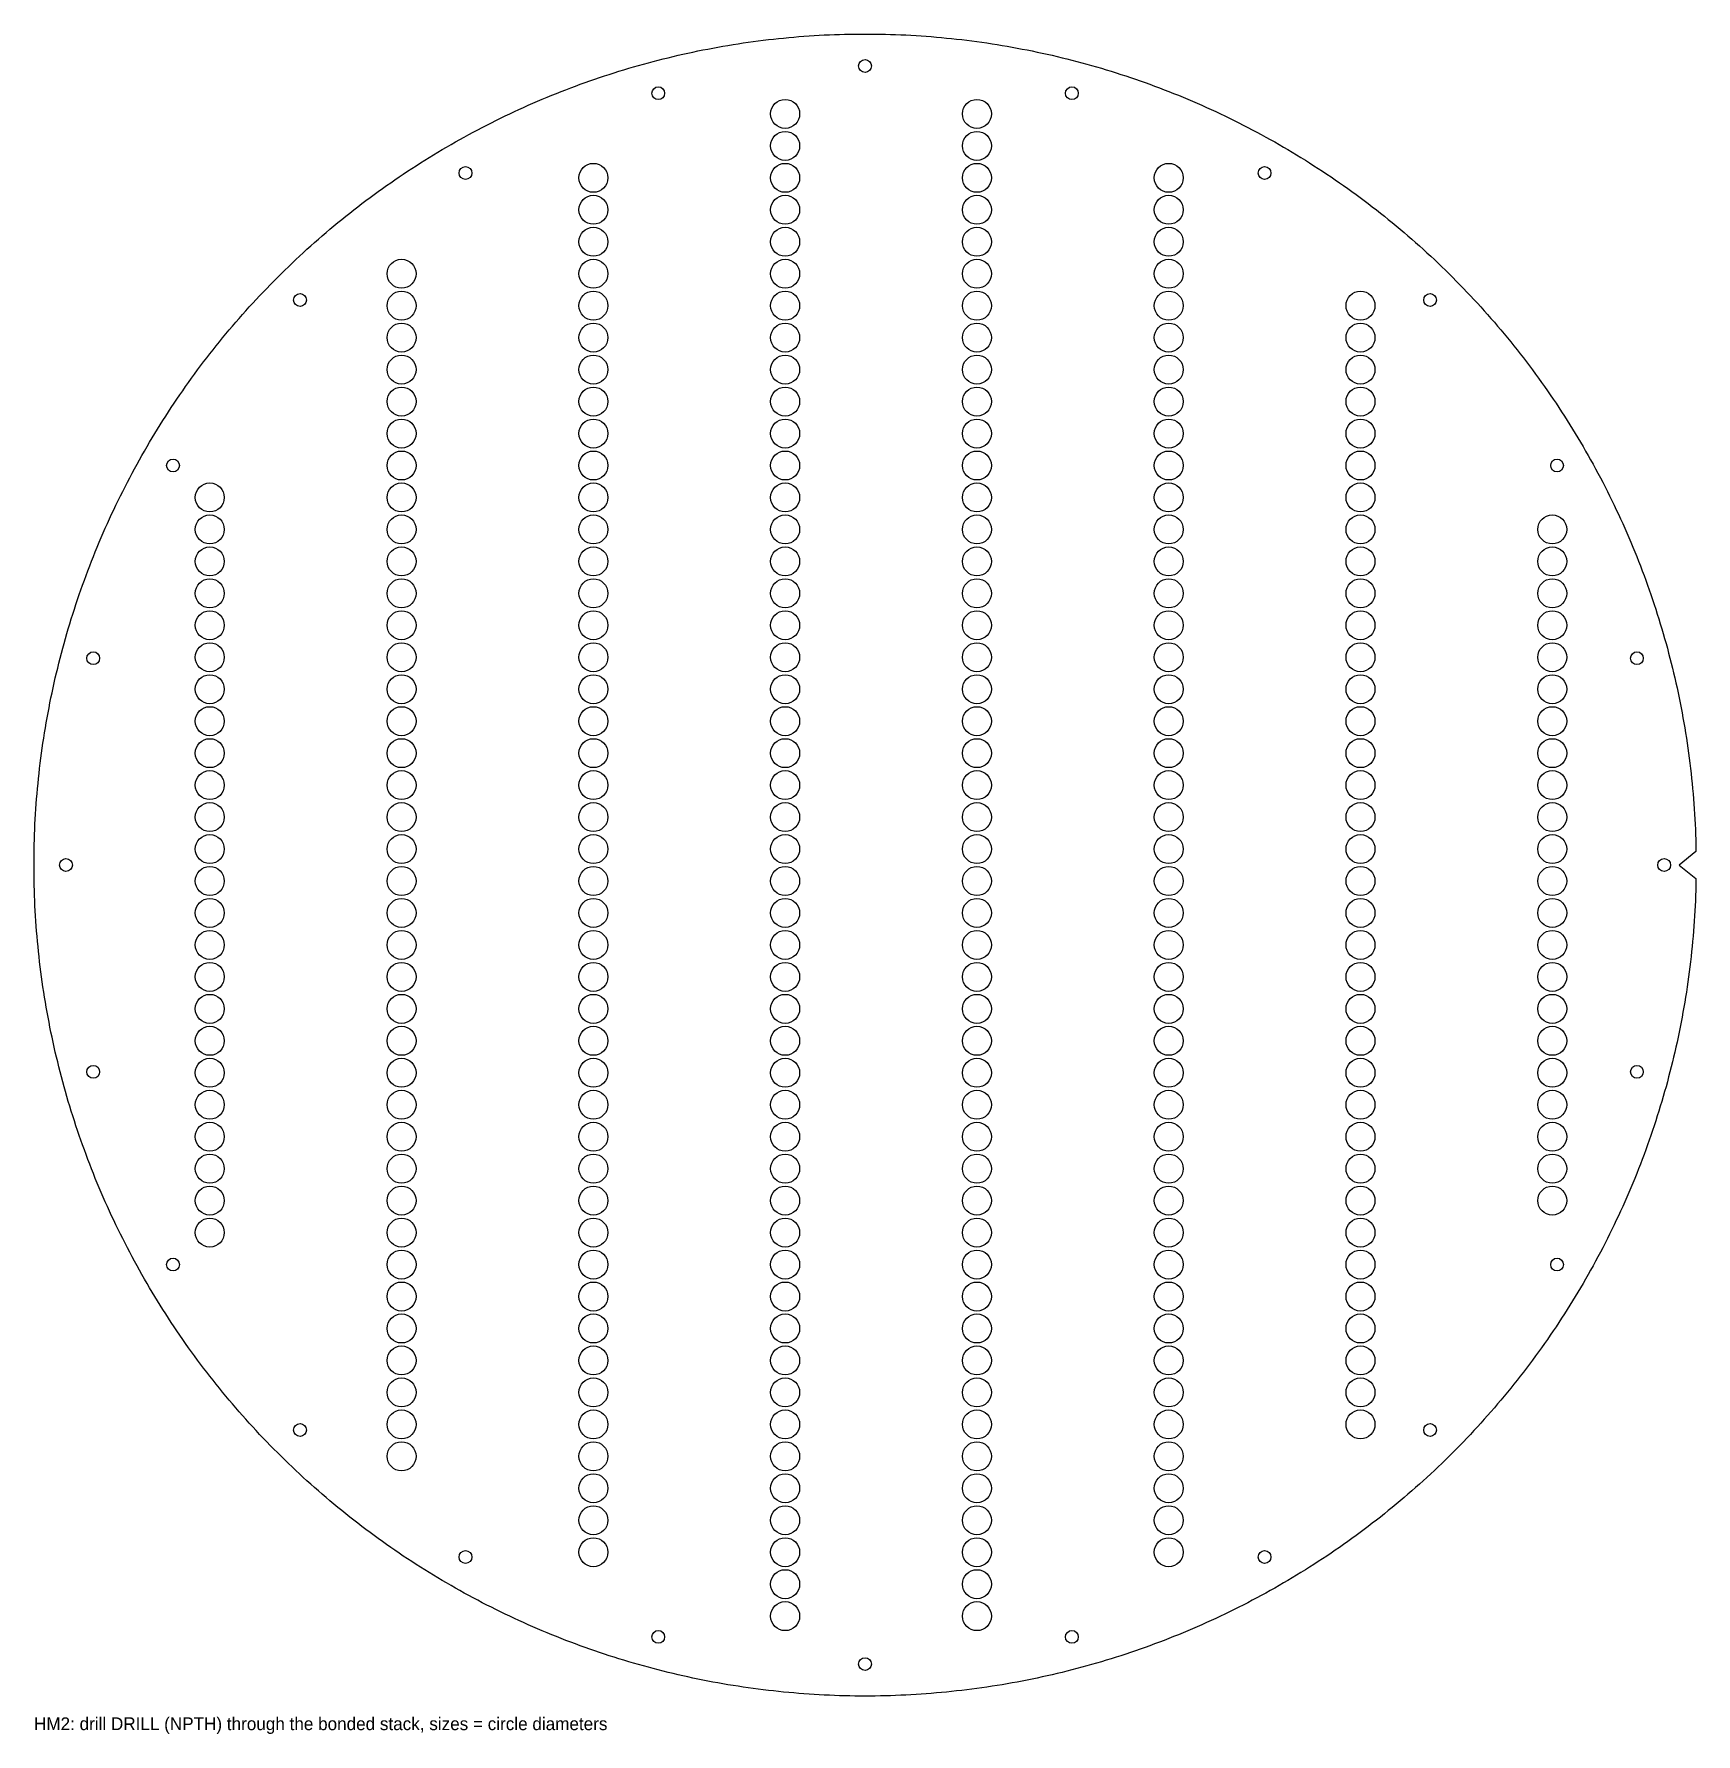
# Model space of a CAD drawing. Header units: millimetres. Extents: x -195 to 195, y -204 to 195.
import ezdxf

# ---------------------------------------------------------------- set-up
doc = ezdxf.new("R2010")
doc.units = ezdxf.units.MM
for name, color, linetype in [('DRILL', 6, 'Continuous'), ('FAB', 8, 'Continuous'), ('NPTH', 9, 'Continuous'), ('OUTLINE', 7, 'Continuous')]:
    doc.layers.add(name, color=color, linetype=linetype)

msp = doc.modelspace()

# ---------------------------------------------------------------- linework, layer by layer
at = {"layer": 'DRILL'}
for centre in [(-18.75, 176.25), (26.25, 176.25), (-18.75, 168.75), (26.25, 168.75), (-63.75, 161.25), (-18.75, 161.25), (26.25, 161.25), (71.25, 161.25), (-63.75, 153.75), (-18.75, 153.75), (26.25, 153.75), (71.25, 153.75), (-63.75, 146.25), (-18.75, 146.25), (26.25, 146.25), (71.25, 146.25), (-108.75, 138.75), (-63.75, 138.75), (-18.75, 138.75), (26.25, 138.75), (71.25, 138.75), (-108.75, 131.25), (-63.75, 131.25), (-18.75, 131.25), (26.25, 131.25), (71.25, 131.25), (116.25, 131.25), (-108.75, 123.75), (-63.75, 123.75), (-18.75, 123.75), (26.25, 123.75), (71.25, 123.75), (116.25, 123.75), (-108.75, 116.25), (-63.75, 116.25), (-18.75, 116.25), (26.25, 116.25), (71.25, 116.25), (116.25, 116.25), (-108.75, 108.75), (-63.75, 108.75), (-18.75, 108.75), (26.25, 108.75), (71.25, 108.75), (116.25, 108.75), (-108.75, 101.25), (-63.75, 101.25), (-18.75, 101.25), (26.25, 101.25), (71.25, 101.25), (116.25, 101.25), (-108.75, 93.75), (-63.75, 93.75), (-18.75, 93.75), (26.25, 93.75), (71.25, 93.75), (116.25, 93.75), (-153.75, 86.25), (-108.75, 86.25), (-63.75, 86.25), (-18.75, 86.25), (26.25, 86.25), (71.25, 86.25), (116.25, 86.25), (-153.75, 78.75), (-108.75, 78.75), (-63.75, 78.75), (-18.75, 78.75), (26.25, 78.75), (71.25, 78.75), (116.25, 78.75), (161.25, 78.75), (-153.75, 71.25), (-108.75, 71.25), (-63.75, 71.25), (-18.75, 71.25), (26.25, 71.25), (71.25, 71.25), (116.25, 71.25), (161.25, 71.25), (-153.75, 63.75), (-108.75, 63.75), (-63.75, 63.75), (-18.75, 63.75), (26.25, 63.75), (71.25, 63.75), (116.25, 63.75), (161.25, 63.75), (-153.75, 56.25), (-108.75, 56.25), (-63.75, 56.25), (-18.75, 56.25), (26.25, 56.25), (71.25, 56.25), (116.25, 56.25), (161.25, 56.25), (-153.75, 48.75), (-108.75, 48.75), (-63.75, 48.75), (-18.75, 48.75), (26.25, 48.75), (71.25, 48.75), (116.25, 48.75), (161.25, 48.75), (-153.75, 41.25), (-108.75, 41.25), (-63.75, 41.25), (-18.75, 41.25), (26.25, 41.25), (71.25, 41.25), (116.25, 41.25), (161.25, 41.25), (-153.75, 33.75), (-108.75, 33.75), (-63.75, 33.75), (-18.75, 33.75), (26.25, 33.75), (71.25, 33.75), (116.25, 33.75), (161.25, 33.75), (-153.75, 26.25), (-108.75, 26.25), (-63.75, 26.25), (-18.75, 26.25), (26.25, 26.25), (71.25, 26.25), (116.25, 26.25), (161.25, 26.25), (-153.75, 18.75), (-108.75, 18.75), (-63.75, 18.75), (-18.75, 18.75), (26.25, 18.75), (71.25, 18.75), (116.25, 18.75), (161.25, 18.75), (-153.75, 11.25), (-108.75, 11.25), (-63.75, 11.25), (-18.75, 11.25), (26.25, 11.25), (71.25, 11.25), (116.25, 11.25), (161.25, 11.25), (-153.75, 3.75), (-108.75, 3.75), (-63.75, 3.75), (-18.75, 3.75), (26.25, 3.75), (71.25, 3.75), (116.25, 3.75), (161.25, 3.75), (-153.75, -3.75), (-108.75, -3.75), (-63.75, -3.75), (-18.75, -3.75), (26.25, -3.75), (71.25, -3.75), (116.25, -3.75), (161.25, -3.75), (-153.75, -11.25), (-108.75, -11.25), (-63.75, -11.25), (-18.75, -11.25), (26.25, -11.25), (71.25, -11.25), (116.25, -11.25), (161.25, -11.25), (-153.75, -18.75), (-108.75, -18.75), (-63.75, -18.75), (-18.75, -18.75), (26.25, -18.75), (71.25, -18.75), (116.25, -18.75), (161.25, -18.75), (-153.75, -26.25), (-108.75, -26.25), (-63.75, -26.25), (-18.75, -26.25), (26.25, -26.25), (71.25, -26.25), (116.25, -26.25), (161.25, -26.25), (-153.75, -33.75), (-108.75, -33.75), (-63.75, -33.75), (-18.75, -33.75), (26.25, -33.75), (71.25, -33.75), (116.25, -33.75), (161.25, -33.75), (-153.75, -41.25), (-108.75, -41.25), (-63.75, -41.25), (-18.75, -41.25), (26.25, -41.25), (71.25, -41.25), (116.25, -41.25), (161.25, -41.25), (-153.75, -48.75), (-108.75, -48.75), (-63.75, -48.75), (-18.75, -48.75), (26.25, -48.75), (71.25, -48.75), (116.25, -48.75), (161.25, -48.75), (-153.75, -56.25), (-108.75, -56.25), (-63.75, -56.25), (-18.75, -56.25), (26.25, -56.25), (71.25, -56.25), (116.25, -56.25), (161.25, -56.25), (-153.75, -63.75), (-108.75, -63.75), (-63.75, -63.75), (-18.75, -63.75), (26.25, -63.75), (71.25, -63.75), (116.25, -63.75), (161.25, -63.75), (-153.75, -71.25), (-108.75, -71.25), (-63.75, -71.25), (-18.75, -71.25), (26.25, -71.25), (71.25, -71.25), (116.25, -71.25), (161.25, -71.25), (-153.75, -78.75), (-108.75, -78.75), (-63.75, -78.75), (-18.75, -78.75), (26.25, -78.75), (71.25, -78.75), (116.25, -78.75), (161.25, -78.75), (-153.75, -86.25), (-108.75, -86.25), (-63.75, -86.25), (-18.75, -86.25), (26.25, -86.25), (71.25, -86.25), (116.25, -86.25), (-108.75, -93.75), (-63.75, -93.75), (-18.75, -93.75), (26.25, -93.75), (71.25, -93.75), (116.25, -93.75), (-108.75, -101.25), (-63.75, -101.25), (-18.75, -101.25), (26.25, -101.25), (71.25, -101.25), (116.25, -101.25), (-108.75, -108.75), (-63.75, -108.75), (-18.75, -108.75), (26.25, -108.75), (71.25, -108.75), (116.25, -108.75), (-108.75, -116.25), (-63.75, -116.25), (-18.75, -116.25), (26.25, -116.25), (71.25, -116.25), (116.25, -116.25), (-108.75, -123.75), (-63.75, -123.75), (-18.75, -123.75), (26.25, -123.75), (71.25, -123.75), (116.25, -123.75), (-108.75, -131.25), (-63.75, -131.25), (-18.75, -131.25), (26.25, -131.25), (71.25, -131.25), (116.25, -131.25), (-108.75, -138.75), (-63.75, -138.75), (-18.75, -138.75), (26.25, -138.75), (71.25, -138.75), (-63.75, -146.25), (-18.75, -146.25), (26.25, -146.25), (71.25, -146.25), (-63.75, -153.75), (-18.75, -153.75), (26.25, -153.75), (71.25, -153.75), (-63.75, -161.25), (-18.75, -161.25), (26.25, -161.25), (71.25, -161.25), (-18.75, -168.75), (26.25, -168.75), (-18.75, -176.25), (26.25, -176.25)]:
    msp.add_circle(centre, 3.4, dxfattribs=at)
at = {"layer": 'NPTH'}
for centre in [(0, 187.5), (-48.53, 181.11), (48.53, 181.11), (-93.75, 162.38), (93.75, 162.38), (-132.58, 132.58), (132.58, 132.58), (-162.38, 93.75), (162.38, 93.75), (-181.11, 48.53), (181.11, 48.53), (-187.5, 0), (187.5, 0), (-181.11, -48.53), (181.11, -48.53), (-162.38, -93.75), (162.38, -93.75), (-132.58, -132.58), (132.58, -132.58), (-93.75, -162.38), (93.75, -162.38), (-48.53, -181.11), (48.53, -181.11), (0, -187.5)]:
    msp.add_circle(centre, 1.5, dxfattribs=at)
at = {"layer": 'OUTLINE'}
msp.add_lwpolyline([(194.97, -3.59), (194.94, -4.79), (194.91, -5.98), (194.87, -7.18), (194.82, -8.37), (194.77, -9.57), (194.7, -10.76), (194.63, -11.96), (194.56, -13.15), (194.47, -14.35), (194.38, -15.54), (194.28, -16.73), (194.17, -17.92), (194.06, -19.11), (193.94, -20.3), (193.81, -21.49), (193.68, -22.68), (193.53, -23.87), (193.38, -25.06), (193.23, -26.24), (193.06, -27.43), (192.89, -28.61), (192.71, -29.8), (192.52, -30.98), (192.33, -32.16), (192.13, -33.34), (191.92, -34.52), (191.71, -35.69), (191.48, -36.87), (191.25, -38.04), (191.02, -39.22), (190.77, -40.39), (190.52, -41.56), (190.26, -42.72), (190, -43.89), (189.72, -45.06), (189.44, -46.22), (189.16, -47.38), (188.86, -48.54), (188.56, -49.7), (188.25, -50.85), (187.94, -52.01), (187.61, -53.16), (187.28, -54.31), (186.95, -55.46), (186.6, -56.61), (186.25, -57.75), (185.89, -58.89), (185.53, -60.03), (185.16, -61.17), (184.78, -62.3), (184.39, -63.44), (184, -64.57), (183.6, -65.69), (183.19, -66.82), (182.78, -67.94), (182.36, -69.06), (181.93, -70.18), (181.5, -71.29), (181.06, -72.41), (180.61, -73.52), (180.16, -74.62), (179.7, -75.73), (179.23, -76.83), (178.75, -77.93), (178.27, -79.02), (177.78, -80.11), (177.29, -81.2), (176.79, -82.29), (176.28, -83.37), (175.76, -84.45), (175.24, -85.53), (174.71, -86.6), (174.18, -87.67), (173.64, -88.74), (173.09, -89.81), (172.54, -90.87), (171.97, -91.92), (171.41, -92.98), (170.83, -94.03), (170.25, -95.07), (169.67, -96.12), (169.07, -97.15), (168.47, -98.19), (167.87, -99.22), (167.26, -100.25), (166.64, -101.27), (166.01, -102.29), (165.38, -103.31), (164.75, -104.32), (164.1, -105.33), (163.45, -106.34), (162.8, -107.34), (162.14, -108.34), (161.47, -109.33), (160.79, -110.32), (160.11, -111.3), (159.43, -112.28), (158.74, -113.26), (158.04, -114.23), (157.34, -115.2), (156.63, -116.16), (155.91, -117.12), (155.19, -118.07), (154.46, -119.02), (153.73, -119.97), (152.99, -120.91), (152.24, -121.85), (151.49, -122.78), (150.74, -123.71), (149.98, -124.63), (149.21, -125.55), (148.43, -126.46), (147.66, -127.37), (146.87, -128.27), (146.08, -129.17), (145.29, -130.06), (144.49, -130.95), (143.68, -131.84), (142.87, -132.72), (142.05, -133.59), (141.23, -134.46), (140.4, -135.32), (139.57, -136.18), (138.73, -137.04), (137.89, -137.89), (137.04, -138.73), (136.18, -139.57), (135.32, -140.4), (134.46, -141.23), (133.59, -142.05), (132.72, -142.87), (131.84, -143.68), (130.95, -144.49), (130.06, -145.29), (129.17, -146.08), (128.27, -146.87), (127.37, -147.66), (126.46, -148.43), (125.55, -149.21), (124.63, -149.98), (123.71, -150.74), (122.78, -151.49), (121.85, -152.24), (120.91, -152.99), (119.97, -153.73), (119.02, -154.46), (118.07, -155.19), (117.12, -155.91), (116.16, -156.63), (115.2, -157.34), (114.23, -158.04), (113.26, -158.74), (112.28, -159.43), (111.3, -160.11), (110.32, -160.79), (109.33, -161.47), (108.34, -162.14), (107.34, -162.8), (106.34, -163.45), (105.33, -164.1), (104.32, -164.75), (103.31, -165.38), (102.29, -166.01), (101.27, -166.64), (100.25, -167.26), (99.22, -167.87), (98.19, -168.47), (97.15, -169.07), (96.12, -169.67), (95.07, -170.25), (94.03, -170.83), (92.98, -171.41), (91.92, -171.97), (90.87, -172.54), (89.81, -173.09), (88.74, -173.64), (87.67, -174.18), (86.6, -174.71), (85.53, -175.24), (84.45, -175.76), (83.37, -176.28), (82.29, -176.79), (81.2, -177.29), (80.11, -177.78), (79.02, -178.27), (77.93, -178.75), (76.83, -179.23), (75.73, -179.7), (74.62, -180.16), (73.52, -180.61), (72.41, -181.06), (71.29, -181.5), (70.18, -181.93), (69.06, -182.36), (67.94, -182.78), (66.82, -183.19), (65.69, -183.6), (64.57, -184), (63.44, -184.39), (62.3, -184.78), (61.17, -185.16), (60.03, -185.53), (58.89, -185.89), (57.75, -186.25), (56.61, -186.6), (55.46, -186.95), (54.31, -187.28), (53.16, -187.61), (52.01, -187.94), (50.85, -188.25), (49.7, -188.56), (48.54, -188.86), (47.38, -189.16), (46.22, -189.44), (45.06, -189.72), (43.89, -190), (42.72, -190.26), (41.56, -190.52), (40.39, -190.77), (39.22, -191.02), (38.04, -191.25), (36.87, -191.48), (35.69, -191.71), (34.52, -191.92), (33.34, -192.13), (32.16, -192.33), (30.98, -192.52), (29.8, -192.71), (28.61, -192.89), (27.43, -193.06), (26.24, -193.23), (25.06, -193.38), (23.87, -193.53), (22.68, -193.68), (21.49, -193.81), (20.3, -193.94), (19.11, -194.06), (17.92, -194.17), (16.73, -194.28), (15.54, -194.38), (14.35, -194.47), (13.15, -194.56), (11.96, -194.63), (10.76, -194.7), (9.57, -194.77), (8.37, -194.82), (7.18, -194.87), (5.98, -194.91), (4.79, -194.94), (3.59, -194.97), (2.39, -194.99), (1.2, -195), (0, -195), (-1.2, -195), (-2.39, -194.99), (-3.59, -194.97), (-4.79, -194.94), (-5.98, -194.91), (-7.18, -194.87), (-8.37, -194.82), (-9.57, -194.77), (-10.76, -194.7), (-11.96, -194.63), (-13.15, -194.56), (-14.35, -194.47), (-15.54, -194.38), (-16.73, -194.28), (-17.92, -194.17), (-19.11, -194.06), (-20.3, -193.94), (-21.49, -193.81), (-22.68, -193.68), (-23.87, -193.53), (-25.06, -193.38), (-26.24, -193.23), (-27.43, -193.06), (-28.61, -192.89), (-29.8, -192.71), (-30.98, -192.52), (-32.16, -192.33), (-33.34, -192.13), (-34.52, -191.92), (-35.69, -191.71), (-36.87, -191.48), (-38.04, -191.25), (-39.22, -191.02), (-40.39, -190.77), (-41.56, -190.52), (-42.72, -190.26), (-43.89, -190), (-45.06, -189.72), (-46.22, -189.44), (-47.38, -189.16), (-48.54, -188.86), (-49.7, -188.56), (-50.85, -188.25), (-52.01, -187.94), (-53.16, -187.61), (-54.31, -187.28), (-55.46, -186.95), (-56.61, -186.6), (-57.75, -186.25), (-58.89, -185.89), (-60.03, -185.53), (-61.17, -185.16), (-62.3, -184.78), (-63.44, -184.39), (-64.57, -184), (-65.69, -183.6), (-66.82, -183.19), (-67.94, -182.78), (-69.06, -182.36), (-70.18, -181.93), (-71.29, -181.5), (-72.41, -181.06), (-73.52, -180.61), (-74.62, -180.16), (-75.73, -179.7), (-76.83, -179.23), (-77.93, -178.75), (-79.02, -178.27), (-80.11, -177.78), (-81.2, -177.29), (-82.29, -176.79), (-83.37, -176.28), (-84.45, -175.76), (-85.53, -175.24), (-86.6, -174.71), (-87.67, -174.18), (-88.74, -173.64), (-89.81, -173.09), (-90.87, -172.54), (-91.92, -171.97), (-92.98, -171.41), (-94.03, -170.83), (-95.07, -170.25), (-96.12, -169.67), (-97.15, -169.07), (-98.19, -168.47), (-99.22, -167.87), (-100.25, -167.26), (-101.27, -166.64), (-102.29, -166.01), (-103.31, -165.38), (-104.32, -164.75), (-105.33, -164.1), (-106.34, -163.45), (-107.34, -162.8), (-108.34, -162.14), (-109.33, -161.47), (-110.32, -160.79), (-111.3, -160.11), (-112.28, -159.43), (-113.26, -158.74), (-114.23, -158.04), (-115.2, -157.34), (-116.16, -156.63), (-117.12, -155.91), (-118.07, -155.19), (-119.02, -154.46), (-119.97, -153.73), (-120.91, -152.99), (-121.85, -152.24), (-122.78, -151.49), (-123.71, -150.74), (-124.63, -149.98), (-125.55, -149.21), (-126.46, -148.43), (-127.37, -147.66), (-128.27, -146.87), (-129.17, -146.08), (-130.06, -145.29), (-130.95, -144.49), (-131.84, -143.68), (-132.72, -142.87), (-133.59, -142.05), (-134.46, -141.23), (-135.32, -140.4), (-136.18, -139.57), (-137.04, -138.73), (-137.89, -137.89), (-138.73, -137.04), (-139.57, -136.18), (-140.4, -135.32), (-141.23, -134.46), (-142.05, -133.59), (-142.87, -132.72), (-143.68, -131.84), (-144.49, -130.95), (-145.29, -130.06), (-146.08, -129.17), (-146.87, -128.27), (-147.66, -127.37), (-148.43, -126.46), (-149.21, -125.55), (-149.98, -124.63), (-150.74, -123.71), (-151.49, -122.78), (-152.24, -121.85), (-152.99, -120.91), (-153.73, -119.97), (-154.46, -119.02), (-155.19, -118.07), (-155.91, -117.12), (-156.63, -116.16), (-157.34, -115.2), (-158.04, -114.23), (-158.74, -113.26), (-159.43, -112.28), (-160.11, -111.3), (-160.79, -110.32), (-161.47, -109.33), (-162.14, -108.34), (-162.8, -107.34), (-163.45, -106.34), (-164.1, -105.33), (-164.75, -104.32), (-165.38, -103.31), (-166.01, -102.29), (-166.64, -101.27), (-167.26, -100.25), (-167.87, -99.22), (-168.47, -98.19), (-169.07, -97.15), (-169.67, -96.12), (-170.25, -95.07), (-170.83, -94.03), (-171.41, -92.98), (-171.97, -91.92), (-172.54, -90.87), (-173.09, -89.81), (-173.64, -88.74), (-174.18, -87.67), (-174.71, -86.6), (-175.24, -85.53), (-175.76, -84.45), (-176.28, -83.37), (-176.79, -82.29), (-177.29, -81.2), (-177.78, -80.11), (-178.27, -79.02), (-178.75, -77.93), (-179.23, -76.83), (-179.7, -75.73), (-180.16, -74.62), (-180.61, -73.52), (-181.06, -72.41), (-181.5, -71.29), (-181.93, -70.18), (-182.36, -69.06), (-182.78, -67.94), (-183.19, -66.82), (-183.6, -65.69), (-184, -64.57), (-184.39, -63.44), (-184.78, -62.3), (-185.16, -61.17), (-185.53, -60.03), (-185.89, -58.89), (-186.25, -57.75), (-186.6, -56.61), (-186.95, -55.46), (-187.28, -54.31), (-187.61, -53.16), (-187.94, -52.01), (-188.25, -50.85), (-188.56, -49.7), (-188.86, -48.54), (-189.16, -47.38), (-189.44, -46.22), (-189.72, -45.06), (-190, -43.89), (-190.26, -42.72), (-190.52, -41.56), (-190.77, -40.39), (-191.02, -39.22), (-191.25, -38.04), (-191.48, -36.87), (-191.71, -35.69), (-191.92, -34.52), (-192.13, -33.34), (-192.33, -32.16), (-192.52, -30.98), (-192.71, -29.8), (-192.89, -28.61), (-193.06, -27.43), (-193.23, -26.24), (-193.38, -25.06), (-193.53, -23.87), (-193.68, -22.68), (-193.81, -21.49), (-193.94, -20.3), (-194.06, -19.11), (-194.17, -17.92), (-194.28, -16.73), (-194.38, -15.54), (-194.47, -14.35), (-194.56, -13.15), (-194.63, -11.96), (-194.7, -10.76), (-194.77, -9.57), (-194.82, -8.37), (-194.87, -7.18), (-194.91, -5.98), (-194.94, -4.79), (-194.97, -3.59), (-194.99, -2.39), (-195, -1.2), (-195, 0), (-195, 1.2), (-194.99, 2.39), (-194.97, 3.59), (-194.94, 4.79), (-194.91, 5.98), (-194.87, 7.18), (-194.82, 8.37), (-194.77, 9.57), (-194.7, 10.76), (-194.63, 11.96), (-194.56, 13.15), (-194.47, 14.35), (-194.38, 15.54), (-194.28, 16.73), (-194.17, 17.92), (-194.06, 19.11), (-193.94, 20.3), (-193.81, 21.49), (-193.68, 22.68), (-193.53, 23.87), (-193.38, 25.06), (-193.23, 26.24), (-193.06, 27.43), (-192.89, 28.61), (-192.71, 29.8), (-192.52, 30.98), (-192.33, 32.16), (-192.13, 33.34), (-191.92, 34.52), (-191.71, 35.69), (-191.48, 36.87), (-191.25, 38.04), (-191.02, 39.22), (-190.77, 40.39), (-190.52, 41.56), (-190.26, 42.72), (-190, 43.89), (-189.72, 45.06), (-189.44, 46.22), (-189.16, 47.38), (-188.86, 48.54), (-188.56, 49.7), (-188.25, 50.85), (-187.94, 52.01), (-187.61, 53.16), (-187.28, 54.31), (-186.95, 55.46), (-186.6, 56.61), (-186.25, 57.75), (-185.89, 58.89), (-185.53, 60.03), (-185.16, 61.17), (-184.78, 62.3), (-184.39, 63.44), (-184, 64.57), (-183.6, 65.69), (-183.19, 66.82), (-182.78, 67.94), (-182.36, 69.06), (-181.93, 70.18), (-181.5, 71.29), (-181.06, 72.41), (-180.61, 73.52), (-180.16, 74.62), (-179.7, 75.73), (-179.23, 76.83), (-178.75, 77.93), (-178.27, 79.02), (-177.78, 80.11), (-177.29, 81.2), (-176.79, 82.29), (-176.28, 83.37), (-175.76, 84.45), (-175.24, 85.53), (-174.71, 86.6), (-174.18, 87.67), (-173.64, 88.74), (-173.09, 89.81), (-172.54, 90.87), (-171.97, 91.92), (-171.41, 92.98), (-170.83, 94.03), (-170.25, 95.07), (-169.67, 96.12), (-169.07, 97.15), (-168.47, 98.19), (-167.87, 99.22), (-167.26, 100.25), (-166.64, 101.27), (-166.01, 102.29), (-165.38, 103.31), (-164.75, 104.32), (-164.1, 105.33), (-163.45, 106.34), (-162.8, 107.34), (-162.14, 108.34), (-161.47, 109.33), (-160.79, 110.32), (-160.11, 111.3), (-159.43, 112.28), (-158.74, 113.26), (-158.04, 114.23), (-157.34, 115.2), (-156.63, 116.16), (-155.91, 117.12), (-155.19, 118.07), (-154.46, 119.02), (-153.73, 119.97), (-152.99, 120.91), (-152.24, 121.85), (-151.49, 122.78), (-150.74, 123.71), (-149.98, 124.63), (-149.21, 125.55), (-148.43, 126.46), (-147.66, 127.37), (-146.87, 128.27), (-146.08, 129.17), (-145.29, 130.06), (-144.49, 130.95), (-143.68, 131.84), (-142.87, 132.72), (-142.05, 133.59), (-141.23, 134.46), (-140.4, 135.32), (-139.57, 136.18), (-138.73, 137.04), (-137.89, 137.89), (-137.04, 138.73), (-136.18, 139.57), (-135.32, 140.4), (-134.46, 141.23), (-133.59, 142.05), (-132.72, 142.87), (-131.84, 143.68), (-130.95, 144.49), (-130.06, 145.29), (-129.17, 146.08), (-128.27, 146.87), (-127.37, 147.66), (-126.46, 148.43), (-125.55, 149.21), (-124.63, 149.98), (-123.71, 150.74), (-122.78, 151.49), (-121.85, 152.24), (-120.91, 152.99), (-119.97, 153.73), (-119.02, 154.46), (-118.07, 155.19), (-117.12, 155.91), (-116.16, 156.63), (-115.2, 157.34), (-114.23, 158.04), (-113.26, 158.74), (-112.28, 159.43), (-111.3, 160.11), (-110.32, 160.79), (-109.33, 161.47), (-108.34, 162.14), (-107.34, 162.8), (-106.34, 163.45), (-105.33, 164.1), (-104.32, 164.75), (-103.31, 165.38), (-102.29, 166.01), (-101.27, 166.64), (-100.25, 167.26), (-99.22, 167.87), (-98.19, 168.47), (-97.15, 169.07), (-96.12, 169.67), (-95.07, 170.25), (-94.03, 170.83), (-92.98, 171.41), (-91.92, 171.97), (-90.87, 172.54), (-89.81, 173.09), (-88.74, 173.64), (-87.67, 174.18), (-86.6, 174.71), (-85.53, 175.24), (-84.45, 175.76), (-83.37, 176.28), (-82.29, 176.79), (-81.2, 177.29), (-80.11, 177.78), (-79.02, 178.27), (-77.93, 178.75), (-76.83, 179.23), (-75.73, 179.7), (-74.62, 180.16), (-73.52, 180.61), (-72.41, 181.06), (-71.29, 181.5), (-70.18, 181.93), (-69.06, 182.36), (-67.94, 182.78), (-66.82, 183.19), (-65.69, 183.6), (-64.57, 184), (-63.44, 184.39), (-62.3, 184.78), (-61.17, 185.16), (-60.03, 185.53), (-58.89, 185.89), (-57.75, 186.25), (-56.61, 186.6), (-55.46, 186.95), (-54.31, 187.28), (-53.16, 187.61), (-52.01, 187.94), (-50.85, 188.25), (-49.7, 188.56), (-48.54, 188.86), (-47.38, 189.16), (-46.22, 189.44), (-45.06, 189.72), (-43.89, 190), (-42.72, 190.26), (-41.56, 190.52), (-40.39, 190.77), (-39.22, 191.02), (-38.04, 191.25), (-36.87, 191.48), (-35.69, 191.71), (-34.52, 191.92), (-33.34, 192.13), (-32.16, 192.33), (-30.98, 192.52), (-29.8, 192.71), (-28.61, 192.89), (-27.43, 193.06), (-26.24, 193.23), (-25.06, 193.38), (-23.87, 193.53), (-22.68, 193.68), (-21.49, 193.81), (-20.3, 193.94), (-19.11, 194.06), (-17.92, 194.17), (-16.73, 194.28), (-15.54, 194.38), (-14.35, 194.47), (-13.15, 194.56), (-11.96, 194.63), (-10.76, 194.7), (-9.57, 194.77), (-8.37, 194.82), (-7.18, 194.87), (-5.98, 194.91), (-4.79, 194.94), (-3.59, 194.97), (-2.39, 194.99), (-1.2, 195), (0, 195), (1.2, 195), (2.39, 194.99), (3.59, 194.97), (4.79, 194.94), (5.98, 194.91), (7.18, 194.87), (8.37, 194.82), (9.57, 194.77), (10.76, 194.7), (11.96, 194.63), (13.15, 194.56), (14.35, 194.47), (15.54, 194.38), (16.73, 194.28), (17.92, 194.17), (19.11, 194.06), (20.3, 193.94), (21.49, 193.81), (22.68, 193.68), (23.87, 193.53), (25.06, 193.38), (26.24, 193.23), (27.43, 193.06), (28.61, 192.89), (29.8, 192.71), (30.98, 192.52), (32.16, 192.33), (33.34, 192.13), (34.52, 191.92), (35.69, 191.71), (36.87, 191.48), (38.04, 191.25), (39.22, 191.02), (40.39, 190.77), (41.56, 190.52), (42.72, 190.26), (43.89, 190), (45.06, 189.72), (46.22, 189.44), (47.38, 189.16), (48.54, 188.86), (49.7, 188.56), (50.85, 188.25), (52.01, 187.94), (53.16, 187.61), (54.31, 187.28), (55.46, 186.95), (56.61, 186.6), (57.75, 186.25), (58.89, 185.89), (60.03, 185.53), (61.17, 185.16), (62.3, 184.78), (63.44, 184.39), (64.57, 184), (65.69, 183.6), (66.82, 183.19), (67.94, 182.78), (69.06, 182.36), (70.18, 181.93), (71.29, 181.5), (72.41, 181.06), (73.52, 180.61), (74.62, 180.16), (75.73, 179.7), (76.83, 179.23), (77.93, 178.75), (79.02, 178.27), (80.11, 177.78), (81.2, 177.29), (82.29, 176.79), (83.37, 176.28), (84.45, 175.76), (85.53, 175.24), (86.6, 174.71), (87.67, 174.18), (88.74, 173.64), (89.81, 173.09), (90.87, 172.54), (91.92, 171.97), (92.98, 171.41), (94.03, 170.83), (95.07, 170.25), (96.12, 169.67), (97.15, 169.07), (98.19, 168.47), (99.22, 167.87), (100.25, 167.26), (101.27, 166.64), (102.29, 166.01), (103.31, 165.38), (104.32, 164.75), (105.33, 164.1), (106.34, 163.45), (107.34, 162.8), (108.34, 162.14), (109.33, 161.47), (110.32, 160.79), (111.3, 160.11), (112.28, 159.43), (113.26, 158.74), (114.23, 158.04), (115.2, 157.34), (116.16, 156.63), (117.12, 155.91), (118.07, 155.19), (119.02, 154.46), (119.97, 153.73), (120.91, 152.99), (121.85, 152.24), (122.78, 151.49), (123.71, 150.74), (124.63, 149.98), (125.55, 149.21), (126.46, 148.43), (127.37, 147.66), (128.27, 146.87), (129.17, 146.08), (130.06, 145.29), (130.95, 144.49), (131.84, 143.68), (132.72, 142.87), (133.59, 142.05), (134.46, 141.23), (135.32, 140.4), (136.18, 139.57), (137.04, 138.73), (137.89, 137.89), (138.73, 137.04), (139.57, 136.18), (140.4, 135.32), (141.23, 134.46), (142.05, 133.59), (142.87, 132.72), (143.68, 131.84), (144.49, 130.95), (145.29, 130.06), (146.08, 129.17), (146.87, 128.27), (147.66, 127.37), (148.43, 126.46), (149.21, 125.55), (149.98, 124.63), (150.74, 123.71), (151.49, 122.78), (152.24, 121.85), (152.99, 120.91), (153.73, 119.97), (154.46, 119.02), (155.19, 118.07), (155.91, 117.12), (156.63, 116.16), (157.34, 115.2), (158.04, 114.23), (158.74, 113.26), (159.43, 112.28), (160.11, 111.3), (160.79, 110.32), (161.47, 109.33), (162.14, 108.34), (162.8, 107.34), (163.45, 106.34), (164.1, 105.33), (164.75, 104.32), (165.38, 103.31), (166.01, 102.29), (166.64, 101.27), (167.26, 100.25), (167.87, 99.22), (168.47, 98.19), (169.07, 97.15), (169.67, 96.12), (170.25, 95.07), (170.83, 94.03), (171.41, 92.98), (171.97, 91.92), (172.54, 90.87), (173.09, 89.81), (173.64, 88.74), (174.18, 87.67), (174.71, 86.6), (175.24, 85.53), (175.76, 84.45), (176.28, 83.37), (176.79, 82.29), (177.29, 81.2), (177.78, 80.11), (178.27, 79.02), (178.75, 77.93), (179.23, 76.83), (179.7, 75.73), (180.16, 74.62), (180.61, 73.52), (181.06, 72.41), (181.5, 71.29), (181.93, 70.18), (182.36, 69.06), (182.78, 67.94), (183.19, 66.82), (183.6, 65.69), (184, 64.57), (184.39, 63.44), (184.78, 62.3), (185.16, 61.17), (185.53, 60.03), (185.89, 58.89), (186.25, 57.75), (186.6, 56.61), (186.95, 55.46), (187.28, 54.31), (187.61, 53.16), (187.94, 52.01), (188.25, 50.85), (188.56, 49.7), (188.86, 48.54), (189.16, 47.38), (189.44, 46.22), (189.72, 45.06), (190, 43.89), (190.26, 42.72), (190.52, 41.56), (190.77, 40.39), (191.02, 39.22), (191.25, 38.04), (191.48, 36.87), (191.71, 35.69), (191.92, 34.52), (192.13, 33.34), (192.33, 32.16), (192.52, 30.98), (192.71, 29.8), (192.89, 28.61), (193.06, 27.43), (193.23, 26.24), (193.38, 25.06), (193.53, 23.87), (193.68, 22.68), (193.81, 21.49), (193.94, 20.3), (194.06, 19.11), (194.17, 17.92), (194.28, 16.73), (194.38, 15.54), (194.47, 14.35), (194.56, 13.15), (194.63, 11.96), (194.7, 10.76), (194.77, 9.57), (194.82, 8.37), (194.87, 7.18), (194.91, 5.98), (194.94, 4.79), (194.97, 3.59), (194.97, 3.18), (191, 0), (194.97, -3.18)], close=True, dxfattribs=at)

# ---------------------------------------------------------------- texts
at = {"layer": 'FAB'}
msp.add_text('HM2: drill DRILL (NPTH) through the bonded stack, sizes = circle diameters', height=3, dxfattribs=at).set_placement((-195, -203))

doc.saveas('drawing.dxf')
